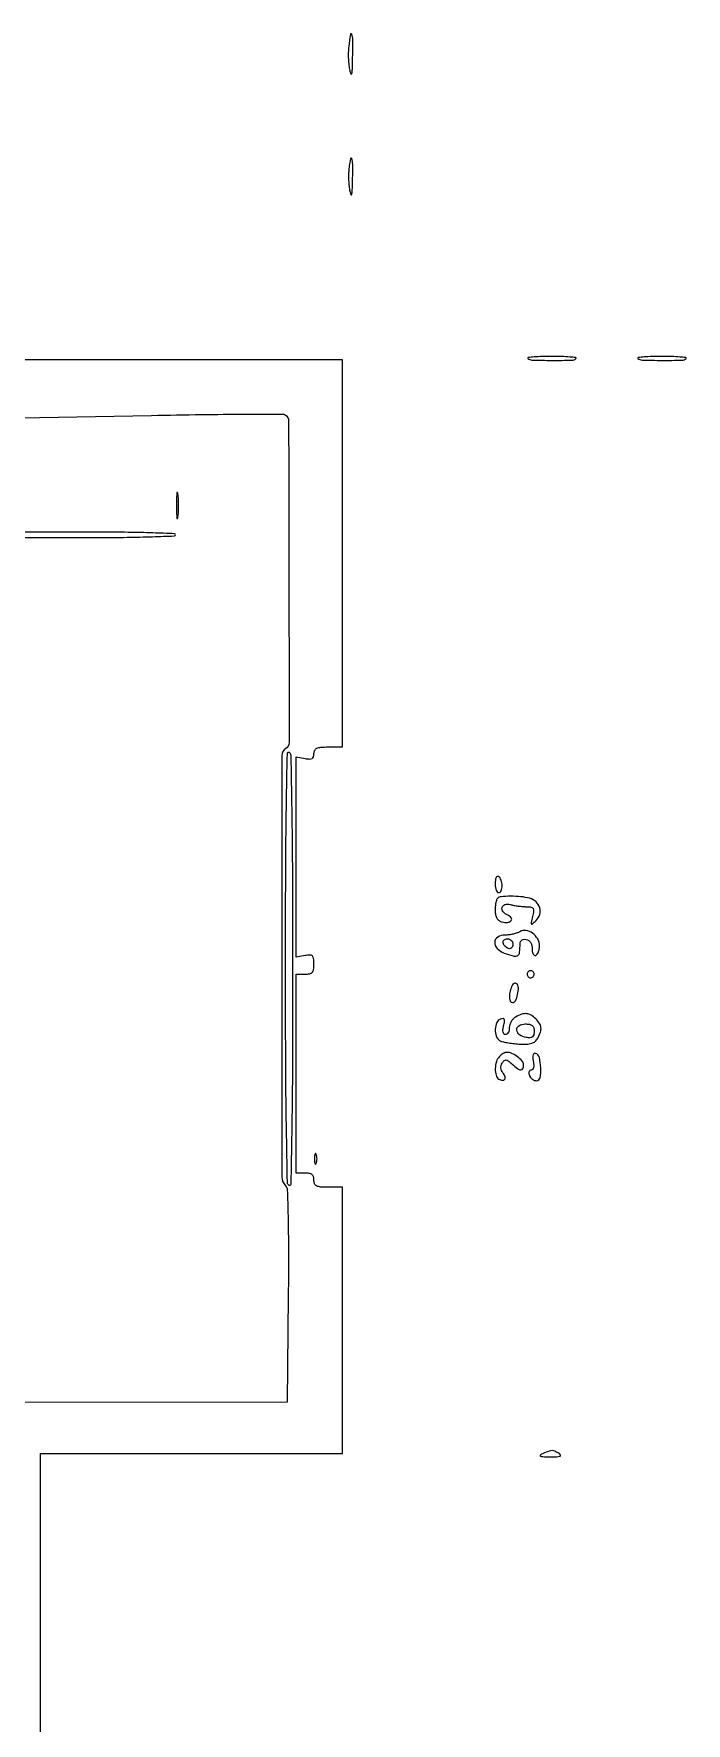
# Model space of a CAD drawing. Extents: x 105 to 1385, y 45 to 986.
# Drawn here: x 1201.1 to 1384.8, y 510.1 to 985.9 of the extents above; entities that cross this region are included whole.
import ezdxf

# ---------------------------------------------------------------- set-up
doc = ezdxf.new("R2010")
doc.units = 0

msp = doc.modelspace()

# ---------------------------------------------------------------- linework, layer by layer
for points in [[(1289.783134, 982.268101, 0.023522), (1289.668858, 980.618939, 0.016207), (1289.688085, 978.74588, 0.016374), (1289.824442, 976.941328, 0.031822), (1290.071366, 975.518101, 0.05955), (1290.407273, 974.610213, 0.702785), (1290.658947, 974.642532, 0.046679), (1290.820532, 975.93261, 0.004038), (1290.897639, 979.25, 0.005019), (1290.922815, 984.162171, 0.087429), (1290.638737, 985.729289, 0.769954), (1290.264932, 985.693578, 0.011759)], [(1289.844448, 947.75, 0.024306), (1289.747669, 946.287567, 0.015255), (1289.770005, 944.573437, 0.015308), (1289.895546, 942.883485, 0.026891), (1290.116727, 941.5, 0.052017), (1290.414437, 940.59019, 0.717784), (1290.64275, 940.611832, 0.048772), (1290.799721, 941.778899, 0.004326), (1290.881685, 944.75, 0.006099), (1290.91141, 949.16605, 0.082037), (1290.639922, 950.755506, 0.773678), (1290.278325, 950.726861, 0.015025)], [(1340.218275, 894.448392, 0.192848), (1341.379651, 893.951363, 0.005292), (1346.986386, 893.879727, 0.005273), (1352.594956, 893.926583, 0.194005), (1353.752069, 894.418736, 0.622093), (1353.673935, 894.648637, 0.011074), (1352.00842, 894.829254, 0.014021), (1349.772976, 894.958686, 0.007449), (1347, 895, 0.007068), (1344.225063, 894.96077, 0.013222), (1341.982868, 894.837965, 0.00986), (1340.293737, 894.666988, 0.625417)], [(1371.218275, 894.448392, 0.192848), (1372.379651, 893.951363, 0.005292), (1377.986386, 893.879727, 0.005273), (1383.594956, 893.926583, 0.194005), (1384.752069, 894.418736, 0.622093), (1384.673935, 894.648637, 0.011074), (1383.00842, 894.829254, 0.014021), (1380.772976, 894.958686, 0.007449), (1378, 895, 0.007068), (1375.225063, 894.96077, 0.013222), (1372.982868, 894.837965, 0.00986), (1371.293737, 894.666988, 0.625417)], [(1241.320074, 853, 0.005179), (1241.344207, 850.670434, 0.025693), (1241.43855, 849.364062, 0.707215), (1241.576315, 849.333801, 0.108536), (1241.723396, 849.75, 0.019375), (1241.849065, 851.229765, 0.011494), (1241.889766, 853, 0.011494), (1241.849065, 854.770235, 0.019375), (1241.723396, 856.25, 0.108536), (1241.576315, 856.666199, 0.707215), (1241.43855, 856.635938, 0.025693), (1241.344207, 855.329566, 0.005179)], [(1274, 721.881966, -0.001068), (1273.942604, 695.022415, -0.003071), (1273.748435, 676.382934, -0.000635), (1273.4878, 661.765892, -0.580982), (1273, 661.5, -0.255022), (1272.521266, 662.340366, -0.000548), (1272.256631, 677.613936, -0.002934), (1272.059475, 696.643285, -0.001123), (1272, 723.118034, -0.001068), (1272.057396, 749.977585, -0.003071), (1272.251565, 768.617066, -0.000635), (1272.5122, 783.234108, -0.580982), (1273, 783.5, -0.255022), (1273.478734, 782.659634, -0.000548), (1273.743369, 767.386064, -0.002934), (1273.940525, 748.356715, -0.001123)], [(1331, 746.559017, 0.037227), (1331.073066, 745.579009, 0.055981), (1331.29375, 744.751711, 0.073461), (1331.616918, 744.186221, 0.230178), (1332, 744, 0.186414), (1332.381787, 744.147465, 0.089706), (1332.70625, 744.570164, 0.069539), (1332.926216, 745.198222, 0.049547), (1333, 745.940983, 0.046881), (1332.925923, 746.729296, 0.046318), (1332.70625, 747.49335, 0.050262), (1332.383556, 748.123976, 0.111412), (1332, 748.5, 0.253782), (1331.615199, 748.521766, 0.1651), (1331.287316, 748.205217, 0.083483), (1331.068671, 747.520664, 0.035659)], [(1331.666667, 742.333333, 0.121768), (1331.408487, 741.905595, 0.026547), (1331.195833, 741.064469, 0.026169), (1331.04898, 740.038896, 0.022479), (1331, 738.949965, 0.047216), (1331.118556, 737.697299, 0.091292), (1331.48206, 736.762335, 0.106977), (1332.106799, 736.112912, 0.084159), (1332.999004, 735.710511, 0.08619), (1334.523541, 735.58242, 0.201346), (1335.516861, 736.10653, 0.352728), (1335.524625, 736.906771, 0.134778), (1334.563382, 737.614052, -0.124518), (1333.253436, 738.537749, -0.237493), (1332.951589, 739.757876, -0.270095), (1333.745614, 740.607769, -0.139292), (1335.25, 740.630286, 0.020281), (1336.282174, 740.398083, 0.011928), (1337.531845, 740.200423, 0.011921), (1338.792299, 740.062263, 0.019889), (1339.858408, 740.013655, -0.038949), (1341.141162, 739.906105, -0.218895), (1341.697609, 739.531518, -0.174941), (1341.846, 738.802969, -0.02375), (1341.542603, 737.25, 0.005126), (1341.133526, 735.504242, 0.242003), (1341.222421, 735.163165, 0.417042), (1341.491988, 735.149474, 0.009205), (1342.536974, 736.138493, 0.129529), (1343.545851, 737.833552, 0.141703), (1343.541491, 739.744226, 0.137759), (1342.510954, 741.396729, 0.119937), (1340.716881, 742.378375, 0.04049), (1338.261678, 742.827665, 0.026265), (1335.377229, 742.964896, 0.021596), (1332.743046, 742.837933, 0.175276)], [(1337.994113, 732.9752, -0.060013), (1337.228391, 732.611081, -0.025397), (1336.131083, 732.303596, -0.024684), (1334.912465, 732.090559, -0.029545), (1333.75, 732.015313, 0.136637), (1331.733705, 731.441714, 0.251451), (1330.895444, 730.008922, 0.207204), (1331.573466, 728.270922, 0.10713), (1333.5651, 726.975249, 0.018867), (1336.050342, 726.136212, 0.159769), (1337.214035, 726.169965, 0.25992), (1337.822266, 726.868573, 0.051988), (1338, 728.573324, -0.035), (1338.086017, 729.800654, -0.132742), (1338.385571, 730.501565, -0.191054), (1338.923795, 730.813614, -0.087155), (1339.75, 730.792116, -0.10131), (1340.463825, 730.488787, -0.099546), (1341.006249, 729.927838, -0.088747), (1341.3321, 729.14215, -0.063274), (1341.41765, 728.191342, 0.046448), (1341.464589, 727.356786, 0.084862), (1341.67743, 726.710914, 0.133697), (1342.013657, 726.352499, 0.221851), (1342.41765, 726.305883, 0.155694), (1342.832716, 726.608933, 0.061125), (1343.18206, 727.234753, 0.052691), (1343.419974, 728.056712, 0.044144), (1343.5, 728.961361, 0.129767), (1342.982559, 730.921511, 0.106571), (1341.536568, 732.542095, 0.117746), (1339.676744, 733.31861, 0.183226)], [(1336, 729.416667, -0.077096), (1335.910766, 728.841384, -0.119977), (1335.651172, 728.414714, -0.144529), (1335.264262, 728.204183, -0.134046), (1334.8125, 728.229167, -0.113253), (1333.749304, 728.877068, -0.165501), (1333.257027, 729.846361, -0.244413), (1333.540134, 730.653027, -0.190724), (1334.416667, 731, -0.099038), (1335.020927, 730.879125, -0.097945), (1335.534896, 730.534896, -0.097945), (1335.879125, 730.020927, -0.099038)], [(1335.632783, 717.48543, 0.040001), (1335.143004, 715.822622, 0.065669), (1335.032732, 714.361737, 0.101417), (1335.295812, 713.364575, 0.28504), (1335.883369, 713, 0.287207), (1336.720074, 713.523825, 0.056668), (1337.335991, 715.271304, 0.055301), (1337.557675, 717.187772, 0.200127), (1337.100029, 718.299971, 0.164703), (1336.731685, 718.481973, 0.161184), (1336.324809, 718.404916, 0.113413), (1335.93631, 718.055383, 0.061547)], [(1340, 721, 0.099038), (1340.076342, 720.618362, 0.097945), (1340.29375, 720.29375, 0.097945), (1340.618362, 720.076342, 0.099038), (1341, 720, 0.099038), (1341.381638, 720.076342, 0.097945), (1341.70625, 720.29375, 0.097945), (1341.923658, 720.618362, 0.099038), (1342, 721, 0.099038), (1341.923658, 721.381638, 0.097945), (1341.70625, 721.70625, 0.097945), (1341.381638, 721.923658, 0.099038), (1341, 722, 0.099038), (1340.618362, 721.923658, 0.097945), (1340.29375, 721.70625, 0.097945), (1340.076342, 721.381638, 0.099038)], [(1336.75, 708.919901, 0.0733), (1336.080559, 708.385436, 0.054601), (1335.514062, 707.62713, 0.055025), (1335.129487, 706.771895, 0.07832), (1335, 705.95031, -0.054881), (1334.917862, 705.204233, -0.074512), (1334.674405, 704.572904, -0.09404), (1334.314499, 704.149345, -0.171383), (1333.891592, 704, -0.21723), (1333.486383, 704.184766, -0.130868), (1333.250092, 704.667848, -0.07699), (1333.218105, 705.44795, -0.033314), (1333.403958, 706.47336, 0.019885), (1333.666542, 707.729076, 0.15281), (1333.585433, 708.31784, 0.310873), (1333.227129, 708.526729, 0.072985), (1332.512366, 708.366372, 0.201443), (1331.47402, 707.371591, 0.091106), (1331.040884, 705.50104, 0.088834), (1331.297872, 703.556097, 0.179039), (1332.236594, 702.353777, 0.077157), (1332.974272, 702.042269, 0.015848), (1334.359465, 701.741424, 0.016326), (1336.007713, 701.493119, 0.014711), (1337.726897, 701.342383, 0.020964), (1339.896157, 701.307428, 0.069149), (1341.304056, 701.540252, 0.103716), (1342.269712, 702.078701, 0.091264), (1342.990303, 702.981882, 0.036627), (1343.760892, 704.71593, 0.112401), (1343.915201, 705.983998, 0.123061), (1343.501343, 707.126055, 0.048249), (1342.428571, 708.428571, 0.058856), (1341.102537, 709.474433, 0.116507), (1339.837073, 709.891374, 0.107902), (1338.452869, 709.712288, 0.045976)], [(1342, 704.930449, -0.058652), (1341.88397, 703.944714, -0.169909), (1341.518037, 703.374991, -0.155535), (1340.851617, 703.128209, -0.046977), (1339.760216, 703.180449, -0.116868), (1337.903527, 703.909992, -0.222732), (1337.116163, 705.26805, -0.278608), (1337.72051, 706.49918, -0.143735), (1339.426676, 707, -0.042182), (1340.670668, 706.894865, -0.127862), (1341.439145, 706.548942, -0.153935), (1341.859497, 705.91842, -0.070751)], [(1332.2, 697.8, 0.122981), (1331.353948, 696.390695, 0.06883), (1331.036549, 694.404817, 0.072075), (1331.26851, 692.526265, 0.189849), (1332.066531, 691.458881, 0.110211), (1333.050054, 691.117557, 0.288519), (1333.695642, 691.427249, 0.231062), (1333.783333, 692.23921, 0.086755), (1333.199703, 693.259372, -0.075114), (1332.817146, 693.893573, -0.0798), (1332.649217, 694.59943, -0.080229), (1332.71113, 695.319162, -0.077064), (1332.996153, 695.993775, -0.062826), (1333.543662, 696.672131, -0.220523), (1334.061032, 696.850587, -0.138298), (1334.700452, 696.597562, -0.02098), (1335.767691, 695.710237, 0.022654), (1337.309584, 694.436973, 0.143264), (1338.252193, 694.081771, 0.328025), (1338.800552, 694.424152, 0.094963), (1339, 695.464816, 0.176912), (1338.601434, 696.556016, 0.057311), (1337.330943, 697.753676, 0.056143), (1335.729723, 698.690209, 0.104646), (1334.265741, 699, 0.097763), (1333.850566, 698.918039, 0.034125), (1333.301812, 698.6475, 0.032343), (1332.723071, 698.259225, 0.032464)], [(1341.747672, 696.539635, -0.036888), (1341.86362, 695.537076, -0.068429), (1341.785866, 694.723223, -0.104519), (1341.536064, 694.19285, -0.23476), (1341.147962, 694, 0.161837), (1340.782467, 693.878517, 0.151524), (1340.550629, 693.559375, 0.110442), (1340.498246, 693.073976, 0.063564), (1340.638374, 692.5, 0.077193), (1340.967063, 691.92658, 0.064996), (1341.471823, 691.440625, 0.066772), (1342.068727, 691.112001, 0.092744), (1342.667354, 691, 0.363449), (1343.655664, 691.827741, 0.053419), (1343.851622, 694.637181, 0.050204), (1343.447716, 697.557775, 0.259649), (1342.381095, 698.712335, 0.21604), (1341.958443, 698.666232, 0.190488), (1341.68477, 698.313709, 0.08923), (1341.608766, 697.59725, 0.029154)], [(1280.157895, 669, 0.017491), (1280.189089, 668.10856, 0.078554), (1280.306058, 667.601562, 0.447206), (1280.474999, 667.540618, 0.174857), (1280.662281, 667.75, 0.057986), (1280.818615, 668.320008, 0.037979), (1280.87034, 669, 0.037979), (1280.818615, 669.679992, 0.057986), (1280.662281, 670.25, 0.174857), (1280.474999, 670.459382, 0.447206), (1280.306058, 670.398438, 0.078554), (1280.189089, 669.89144, 0.017491)], [(1344.5, 586, 0.045771), (1343.710935, 585.571658, 0.587245), (1343.732249, 585.305786, 0.097712), (1344.425423, 585.140541, 0.006368), (1346.5, 585.085598, 0.010038), (1348.406724, 585.097673, 0.081238), (1349.262911, 585.261027, 0.448394), (1349.385496, 585.570529, 0.133572), (1349, 586, 0.026252), (1347.838172, 586.667136, 0.117727), (1347.080613, 586.848013, 0.089876), (1346.22306, 586.69261, 0.011829)]]:
    msp.add_lwpolyline(points, format="xyb", close=True)
for points in [[(1203, 499), (1203, 542.5), (1203, 586), (1245.5, 586), (1288, 586), (1288, 623.5), (1288, 661), (1284, 661, -0.017388), (1281.849164, 661.074821, -0.098846), (1280.75, 661.375, -0.184152), (1280.195784, 661.978414, -0.094959), (1280, 663, 0.07578), (1279.857434, 663.935258, 0.149477), (1279.4375, 664.55, 0.124434), (1278.682766, 664.893532, 0.044917), (1277.5, 665), (1275, 665), (1275, 693), (1275, 721), (1277.5, 721, 0.046966), (1278.811116, 721.123428, 0.16779), (1279.53157, 721.536133, 0.147103), (1279.898297, 722.344294, 0.033483), (1280, 723.861328, 0.026262), (1279.916198, 725.455709, 0.177902), (1279.573326, 726.15275, 0.204444), (1278.890851, 726.408235, 0.035954), (1277.5, 726.244751), (1275, 725.766846), (1275, 754), (1275, 782.233154), (1277.5, 781.755249, 0.032898), (1278.753309, 781.600168, 0.141627), (1279.478407, 781.765395, 0.196163), (1279.870273, 782.252006, 0.072767), (1280, 783.138672, -0.112305), (1280.210401, 784.063594, -0.173696), (1280.787251, 784.633667, -0.091168), (1281.910416, 784.924885, -0.017968), (1284, 785), (1288, 785), (1288, 839.5), (1288, 894), (975.012321, 894)], [(1197.5, 877.697535), (1234.265119, 878.39844, -0.001428), (1248.4231, 878.627897, -0.002299), (1260.489311, 878.733491, -0.000392), (1271.152133, 878.769406, -0.139942), (1271.911352, 878.554787, -0.25928), (1272.86743, 876.844884, -0.00026), (1272.954712, 831.540328, -0.00026), (1272.99487, 786.233935, -0.260031), (1272.043556, 784.526919, 0.259677), (1270.993778, 782.646159, 0.000183), (1270.958323, 723.160265, 0.00022), (1270.970677, 663.904144, 0.198744), (1272.015165, 661.384835, -0.190019), (1272.482397, 660.309346, -0.002512), (1272.699369, 652.894019, -0.005881), (1272.817945, 643.3831, -0.002391), (1272.765165, 630.434835), (1272.5, 600.5), (1120.75, 600.246785)], [(1197, 844), (1219, 844, 0.003195), (1227.435835, 844.053902, 0.005325), (1234.537534, 844.220312, 0.001138), (1240.706317, 844.444673, 0.402898), (1241.000116, 844.75, 0.402719), (1240.706759, 845.055245, 0.001187), (1234.673338, 845.279688, 0.005439), (1227.720742, 845.446098, 0.003263), (1219.461984, 845.5), (1197.923735, 845.5)]]:
    msp.add_lwpolyline(points, format="xyb")

doc.saveas('drawing.dxf')
